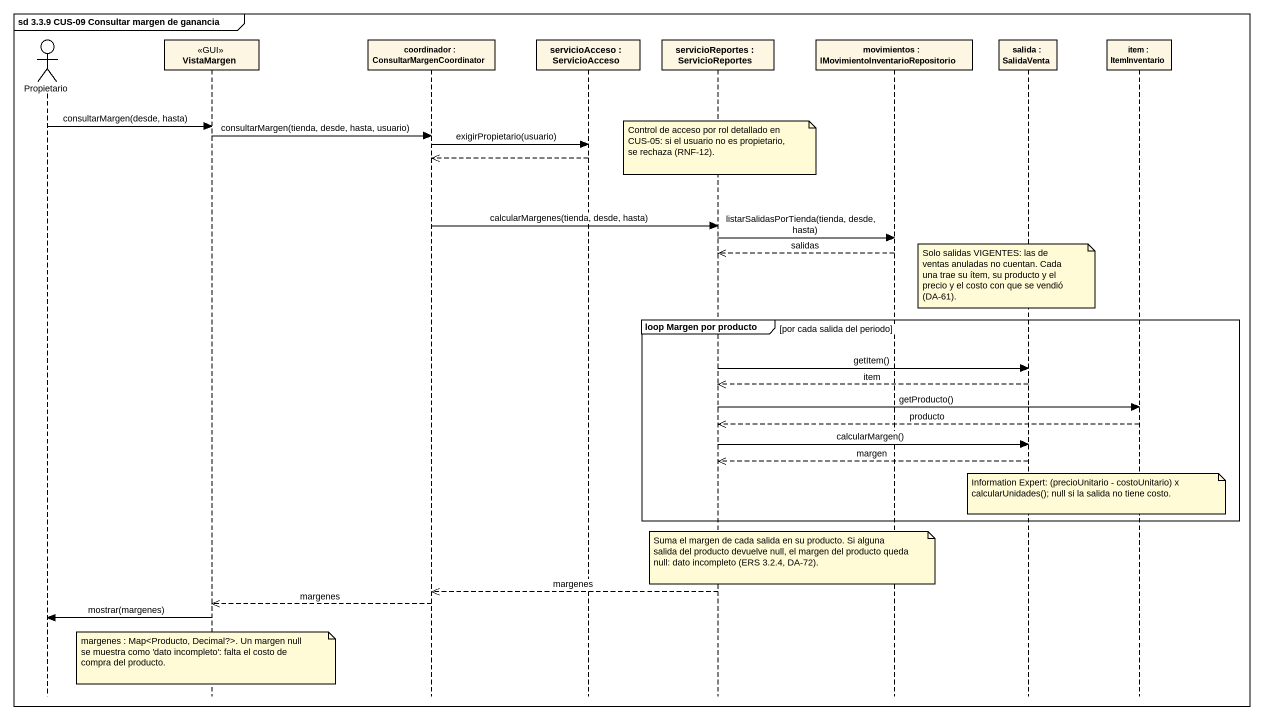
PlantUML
@startuml
mainframe sd 3.3.9 CUS-09 Consultar margen de ganancia
hide footbox
actor Propietario
participant VistaMargen <<GUI>>
participant "coordinador : ConsultarMargenCoordinator" as coordinador
participant "servicioAcceso : ServicioAcceso" as servicioAcceso
participant "servicioReportes : ServicioReportes" as servicioReportes
participant "movimientos : IMovimientoInventarioRepositorio" as movimientos
participant "salida : SalidaVenta" as salida
participant "item : ItemInventario" as item

Propietario -> VistaMargen : consultarMargen(desde, hasta)
VistaMargen -> coordinador : consultarMargen(tienda, desde, hasta, usuario)
coordinador -> servicioAcceso : exigirPropietario(usuario)
note over servicioReportes : Control de acceso por rol detallado en CUS-05: si el usuario no es propietario, se rechaza (RNF-12).
servicioAcceso -->> coordinador
coordinador -> servicioReportes : calcularMargenes(tienda, desde, hasta)
servicioReportes -> movimientos : listarSalidasPorTienda(tienda, desde, hasta)
movimientos -->> servicioReportes : salidas
note over salida : Solo salidas VIGENTES: las de ventas anuladas no cuentan. Cada una trae su ítem, su producto y el precio y el costo con que se vendió (DA-61).
group loop Margen por producto [por cada salida del periodo]
  servicioReportes -> salida : getItem()
  salida -->> servicioReportes : item
  servicioReportes -> item : getProducto()
  item -->> servicioReportes : producto
  servicioReportes -> salida : calcularMargen()
  salida -->> servicioReportes : margen
  note over item : Information Expert: (precioUnitario - costoUnitario) x calcularUnidades(); null si la salida no tiene costo.
end
note over servicioReportes : Suma el margen de cada salida en su producto. Si alguna salida del producto devuelve null, el margen del producto queda null: dato incompleto (ERS 3.2.4, DA-72).
servicioReportes -->> coordinador : margenes
coordinador -->> VistaMargen : margenes
VistaMargen -> Propietario : mostrar(margenes)
note over VistaMargen : margenes : Map<Producto, Decimal?>. Un margen null se muestra como 'dato incompleto': falta el costo de compra del producto.
@enduml
